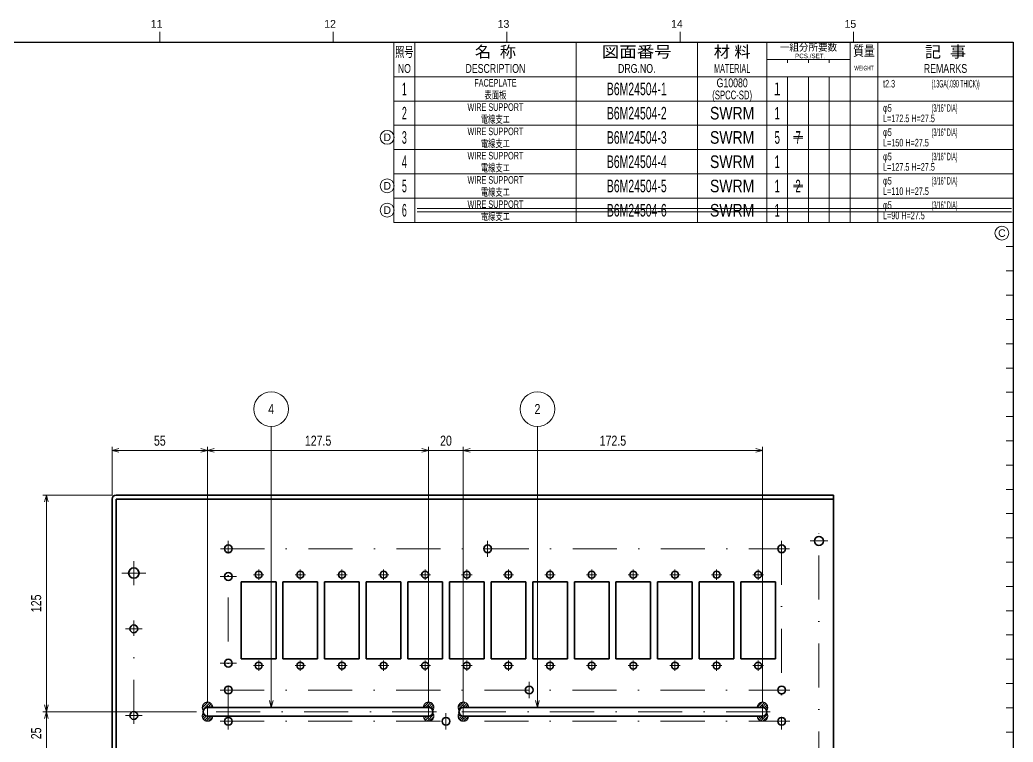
# Model space of a CAD drawing. Header units: millimetres. Extents: x 10 to 832, y 7 to 590.
# Drawn here: x 545.2 to 831.5, y 382.1 to 590.4 of the extents above; entities that cross this region are included whole.
import ezdxf
from ezdxf.enums import TextEntityAlignment as Align

# ---------------------------------------------------------------- set-up
doc = ezdxf.new("R2010")
doc.units = ezdxf.units.MM
doc.linetypes.add('DASHDOT', pattern=[25.3, 12.7, -6.3, 0, -6.3])
doc.linetypes.add('DIVIDE', pattern=[31.6, 12.7, -6.3, 0, -6.3, 0, -6.3])
for name, color, linetype in [('GR1_01', 7, 'Continuous'), ('GR1_15', 7, 'Continuous'), ('GR1_16', 7, 'Continuous'), ('GR2_02', 7, 'Continuous'), ('図面枠B6M', 7, 'Continuous'), ('表題、部品表_01', 7, 'Continuous'), ('表題、部品表_02', 7, 'Continuous'), ('表題、部品表_03', 7, 'Continuous'), ('表題、部品表_Layer1', 7, 'Continuous')]:
    doc.layers.add(name, color=color, linetype=linetype)
doc.styles.add('HG丸ｺﾞｼｯｸM-PRO', font='')
doc.styles.get('HG丸ｺﾞｼｯｸM-PRO').set_extended_font_data('HG丸ｺﾞｼｯｸM-PRO')
pattern_1 = [(45, (0, 0), (-0.3535534, 0.3535534), [])]

# ---------------------------------------------------------------- blocks, each defined once
blk = doc.blocks.new('BLKF023')
at = {"layer": '図面枠B6M', "color": 4, "linetype": 'Continuous', "lineweight": 13}
for p, q in [((585.5, 587), (585.5, 584)), ((635.5, 587), (635.5, 584)), ((685.5, 587), (685.5, 584)), ((735.5, 587), (735.5, 584)), ((785.5, 587), (785.5, 584)), ((829.5, 567), (831.5, 567)), ((829.5, 560), (831.5, 560)), ((829.5, 553), (831.5, 553)), ((829.5, 546), (831.5, 546)), ((829.5, 539), (831.5, 539)), ((829.5, 532), (831.5, 532)), ((829.5, 525), (831.5, 525)), ((829.5, 518), (831.5, 518)), ((829.5, 511), (831.5, 511)), ((829.5, 504), (831.5, 504)), ((829.5, 497), (831.5, 497)), ((829.5, 490), (831.5, 490)), ((829.5, 483), (831.5, 483)), ((829.5, 476), (831.5, 476)), ((829.5, 469), (831.5, 469)), ((829.5, 462), (831.5, 462)), ((829.5, 455), (831.5, 455)), ((829.5, 448), (831.5, 448)), ((829.5, 441), (831.5, 441)), ((829.5, 434), (831.5, 434)), ((829.5, 427), (831.5, 427)), ((829.5, 420), (831.5, 420)), ((829.5, 413), (831.5, 413)), ((829.5, 406), (831.5, 406)), ((829.5, 399), (831.5, 399)), ((829.5, 392), (831.5, 392)), ((829.5, 385), (831.5, 385))]:
    blk.add_line(p, q, dxfattribs=at)
at = {"layer": '図面枠B6M', "color": 2, "linetype": 'Continuous', "lineweight": 25}
for p, q in [((35.5, 584), (831.5, 584)), ((831.5, 584), (831.5, 15))]:
    blk.add_line(p, q, dxfattribs=at)
at = {"layer": '図面枠B6M', "color": 4, "linetype": 'Continuous', "lineweight": 13, "style": 'HG丸ｺﾞｼｯｸM-PRO', "width": 1.003994}
for s, p in [('11', (582.9, 587.45)), ('12', (632.9, 587.45)), ('13', (682.9, 587.45)), ('14', (732.9, 587.45)), ('15', (782.9, 587.45))]:
    blk.add_text(s, height=2.255, dxfattribs=at).set_placement(p, align=Align.BOTTOM_LEFT)
blk = doc.blocks.new('BLKF025')
at = {"layer": '表題、部品表_02', "color": 4, "linetype": 'Continuous', "lineweight": 13}
for p, q in [((653, 574), (653, 567)), ((653, 574), (831.5, 574)), ((659, 574), (659, 567)), ((705.5, 574), (705.5, 567)), ((740.5, 574), (740.5, 567)), ((760.5, 574), (760.5, 567)), ((766.5, 574), (766.5, 567)), ((772.5, 574), (772.5, 567)), ((778.5, 567), (778.5, 574)), ((784.5, 574), (784.5, 567)), ((792.5, 574), (792.5, 567)), ((831.5, 574), (831.5, 567)), ((653, 567), (831.5, 567))]:
    blk.add_line(p, q, dxfattribs=at)
blk = doc.blocks.new('BLKF027')
at = {"layer": '表題、部品表_02', "color": 4, "linetype": 'Continuous', "lineweight": 13}
for p, q in [((653, 567), (653, 560)), ((653, 567), (831.5, 567)), ((659, 567), (659, 560)), ((705.5, 567), (705.5, 560)), ((740.5, 567), (740.5, 560)), ((760.5, 567), (760.5, 560)), ((766.5, 567), (766.5, 560)), ((772.5, 567), (772.5, 560)), ((778.5, 560), (778.5, 567)), ((784.5, 567), (784.5, 560)), ((792.5, 567), (792.5, 560)), ((831.5, 567), (831.5, 560)), ((653, 560), (831.5, 560))]:
    blk.add_line(p, q, dxfattribs=at)
blk = doc.blocks.new('BLKF029')
at = {"layer": '表題、部品表_02', "color": 4, "linetype": 'Continuous', "lineweight": 13}
for p, q in [((653, 560), (653, 553)), ((653, 560), (831.5, 560)), ((659, 560), (659, 553)), ((705.5, 560), (705.5, 553)), ((740.5, 560), (740.5, 553)), ((760.5, 560), (760.5, 553)), ((766.5, 560), (766.5, 553)), ((772.5, 560), (772.5, 553)), ((778.5, 553), (778.5, 560)), ((784.5, 560), (784.5, 553)), ((792.5, 560), (792.5, 553)), ((831.5, 560), (831.5, 553)), ((653, 553), (831.5, 553))]:
    blk.add_line(p, q, dxfattribs=at)
blk = doc.blocks.new('BLKF031')
at = {"layer": 'GR1_16', "linetype": 'DIVIDE', "lineweight": 13}
h = blk.add_hatch(dxfattribs=at)
h.set_pattern_fill('_USER', color=4, scale=0.5, angle=45, style=0, pattern_type=0)
h.set_pattern_definition(pattern_1)
edge = h.paths.add_edge_path(flags=0)
edge.add_arc((663, 392.12), 1.5, 323.1301, 540)
edge.add_line((661.5, 392.12), (663, 392.12))
edge.add_arc((663, 390.87), 1.25, 16.2602, 90, ccw=False)
edge = h.paths.add_edge_path(flags=0)
edge.add_arc((663, 389.62), 1.5, -180, 36.8699, ccw=False)
edge.add_line((661.5, 389.62), (663, 389.62))
edge.add_arc((663, 390.87), 1.25, 270, 343.7398)
at = {"layer": 'GR1_16', "color": 4, "linetype": 'DIVIDE', "lineweight": 13}
for centre, start, end in [((663, 392.12), 323.1301, 180), ((663, 389.62), 180, 36.8699)]:
    blk.add_arc(centre, 1.5, start, end, dxfattribs=at)
blk = doc.blocks.new('BLKF032')
at = {"layer": 'GR1_16', "linetype": 'DIVIDE', "lineweight": 13}
h = blk.add_hatch(dxfattribs=at)
h.set_pattern_fill('_USER', color=4, scale=0.5, angle=45, style=0, pattern_type=0)
h.set_pattern_definition(pattern_1)
edge = h.paths.add_edge_path(flags=0)
edge.add_arc((599.25, 392.12), 1.5, 0, 216.8699, ccw=False)
edge.add_line((600.75, 392.12), (599.25, 392.12))
edge.add_arc((599.25, 390.87), 1.25, 90, 163.7398)
edge = h.paths.add_edge_path(flags=0)
edge.add_arc((599.25, 389.62), 1.5, 143.1301, 360)
edge.add_line((600.75, 389.62), (599.25, 389.62))
edge.add_arc((599.25, 390.87), 1.25, 196.2602, 270, ccw=False)
at = {"layer": 'GR1_16', "color": 4, "linetype": 'DIVIDE', "lineweight": 13}
for centre, start, end in [((599.25, 392.12), 0, 216.8699), ((599.25, 389.62), 143.1301, 0)]:
    blk.add_arc(centre, 1.5, start, end, dxfattribs=at)
blk = doc.blocks.new('BLKF033')
at = {"layer": '表題、部品表_02', "color": 4, "linetype": 'Continuous', "lineweight": 13}
for p, q in [((653, 553), (653, 546)), ((653, 553), (831.5, 553)), ((659, 553), (659, 546)), ((705.5, 553), (705.5, 546)), ((740.5, 553), (740.5, 546)), ((760.5, 553), (760.5, 546)), ((766.5, 553), (766.5, 546)), ((772.5, 553), (772.5, 546)), ((778.5, 546), (778.5, 553)), ((784.5, 553), (784.5, 546)), ((792.5, 553), (792.5, 546)), ((831.5, 553), (831.5, 546)), ((653, 546), (831.5, 546))]:
    blk.add_line(p, q, dxfattribs=at)
blk = doc.blocks.new('FXTIP_ARROW_S')
at = {"color": 0, "linetype": 'Continuous', "lineweight": -2}
for q in [(-1, 0), (-0.97, 0.26), (-0.97, -0.26)]:
    blk.add_line((0, 0), q, dxfattribs=at)
blk = doc.blocks.new('FXTIP_ARROW_E')
at = {"color": 0, "linetype": 'Continuous', "lineweight": -2}
for q in [(-1, 0), (-0.97, 0.26), (-0.97, -0.26)]:
    blk.add_line((0, 0), q, dxfattribs=at)
blk = doc.blocks.new('BLKF039')
at = {"layer": '表題、部品表_01', "color": 4, "linetype": 'Continuous', "lineweight": 13}
for p, q in [((653, 584), (653, 574)), ((653, 584), (831.5, 584)), ((659, 584), (659, 574)), ((705.5, 584), (705.5, 574)), ((740.5, 584), (740.5, 574)), ((760.5, 584), (760.5, 574)), ((784.5, 584), (784.5, 574)), ((792.5, 584), (792.5, 574)), ((831.5, 584), (831.5, 574)), ((760.5, 579), (784.5, 579)), ((766.5, 578), (766.5, 579)), ((772.5, 579), (772.5, 578)), ((778.5, 579), (778.5, 578)), ((653, 574), (831.5, 574))]:
    blk.add_line(p, q, dxfattribs=at)
at = {"layer": '表題、部品表_01', "color": 3, "linetype": 'Continuous', "lineweight": 35, "style": 'HG丸ｺﾞｼｯｸM-PRO'}
for s, height, width, p in [('照号', 2.909, 0.651535, (656, 581.2)), ('名  称', 3.273, 1.042426, (682.25, 581.2)), ('図面番号', 3.273, 1.127518, (723, 581.2)), ('材 料', 3.273, 1.042439, (750.5, 581.2)), ('一組分所要数', 2.036, 0.966638, (772.5, 582.5)), ('質量', 2.909, 0.781842, (788.5, 581.5)), ('記  事', 3.273, 1.042426, (812, 581.2)), ('PCS./SET.', 1.309, 0.862935, (773, 580)), ('NO', 2.545, 0.740841, (656, 576.4)), ('DESCRIPTION', 2.5455, 0.741365, (682.25, 576.4)), ('DRG.NO.', 2.545, 0.741189, (723, 576.4)), ('MATERIAL', 2.545, 0.594756, (750.5, 576.4)), ('WEIGHT', 1.309, 0.635507, (788.5, 576.5)), ('REMARKS', 2.545, 0.742803, (812, 576.4))]:
    blk.add_text(s, height=height, dxfattribs=dict(at, width=width)).set_placement(p, align=Align.MIDDLE_CENTER)
blk = doc.blocks.new('BLKF038')
at = {"layer": '表題、部品表_01', "color": 3, "linetype": 'Continuous', "lineweight": 13}
blk.add_blockref('BLKF039', (0, 0), dxfattribs=at)
blk = doc.blocks.new('BLKF046')
at = {"layer": 'GR1_16', "linetype": 'DIVIDE', "lineweight": 13}
h = blk.add_hatch(dxfattribs=at)
h.set_pattern_fill('_USER', color=4, scale=0.5, angle=45, style=0, pattern_type=0)
h.set_pattern_definition(pattern_1)
edge = h.paths.add_edge_path(flags=0)
edge.add_arc((673, 392.12), 1.5, 0, 216.8699, ccw=False)
edge.add_line((674.5, 392.12), (673, 392.12))
edge.add_arc((673, 390.87), 1.25, 90, 163.7398)
edge = h.paths.add_edge_path(flags=0)
edge.add_arc((673, 389.62), 1.5, 143.1301, 360)
edge.add_line((674.5, 389.62), (673, 389.62))
edge.add_arc((673, 390.87), 1.25, 196.2602, 270, ccw=False)
at = {"layer": 'GR1_16', "color": 4, "linetype": 'DIVIDE', "lineweight": 13}
for centre, start, end in [((673, 392.12), 0, 216.8699), ((673, 389.62), 143.1301, 0)]:
    blk.add_arc(centre, 1.5, start, end, dxfattribs=at)
blk = doc.blocks.new('BLKF048')
at = {"layer": 'GR1_16', "linetype": 'DIVIDE', "lineweight": 13}
h = blk.add_hatch(dxfattribs=at)
h.set_pattern_fill('_USER', color=4, scale=0.5, angle=45, style=0, pattern_type=0)
h.set_pattern_definition(pattern_1)
edge = h.paths.add_edge_path(flags=0)
edge.add_arc((759.25, 392.12), 1.5, 323.1301, 540)
edge.add_line((757.75, 392.12), (759.25, 392.12))
edge.add_arc((759.25, 390.87), 1.25, 16.2602, 90, ccw=False)
edge = h.paths.add_edge_path(flags=0)
edge.add_arc((759.25, 389.62), 1.5, -180, 36.8699, ccw=False)
edge.add_line((757.75, 389.62), (759.25, 389.62))
edge.add_arc((759.25, 390.87), 1.25, 270, 343.7398)
at = {"layer": 'GR1_16', "color": 4, "linetype": 'DIVIDE', "lineweight": 13}
for centre, start, end in [((759.25, 392.12), 323.1301, 180), ((759.25, 389.62), 180, 36.8699)]:
    blk.add_arc(centre, 1.5, start, end, dxfattribs=at)
blk = doc.blocks.new('BLKF055')
at = {"layer": '表題、部品表_02', "color": 4, "linetype": 'Continuous', "lineweight": 13}
for p, q in [((653, 546), (653, 539)), ((653, 546), (831.5, 546)), ((659, 546), (659, 539)), ((705.5, 546), (705.5, 539)), ((740.5, 546), (740.5, 539)), ((760.5, 546), (760.5, 539)), ((766.5, 546), (766.5, 539)), ((772.5, 546), (772.5, 539)), ((778.5, 539), (778.5, 546)), ((784.5, 546), (784.5, 539)), ((792.5, 546), (792.5, 539)), ((831.5, 546), (831.5, 539)), ((653, 539), (831.5, 539))]:
    blk.add_line(p, q, dxfattribs=at)
blk = doc.blocks.new('BLKF059')
at = {"layer": '表題、部品表_02', "color": 4, "linetype": 'Continuous', "lineweight": 13}
for p, q in [((653, 539), (653, 532)), ((653, 539), (831.5, 539)), ((659, 539), (659, 532)), ((705.5, 539), (705.5, 532)), ((740.5, 539), (740.5, 532)), ((760.5, 539), (760.5, 532)), ((766.5, 539), (766.5, 532)), ((772.5, 539), (772.5, 532)), ((778.5, 532), (778.5, 539)), ((784.5, 539), (784.5, 532)), ((792.5, 539), (792.5, 532)), ((831.5, 539), (831.5, 532)), ((653, 532), (831.5, 532))]:
    blk.add_line(p, q, dxfattribs=at)
blk = doc.blocks.new('BLKF087')
at = {"layer": 'GR2_02', "color": 3, "linetype": 'Continuous', "lineweight": 35}
for p, q in [((599.25, 392.12), (663, 392.12)), ((663, 389.62), (599.25, 389.62))]:
    blk.add_line(p, q, dxfattribs=at)
for centre, start, end in [((599.25, 390.87), 90, 270), ((663, 390.87), 270, 90)]:
    blk.add_arc(centre, 1.25, start, end, dxfattribs=at)
blk = doc.blocks.new('BLKF086')
at = {"layer": 'GR2_02', "color": 4, "linetype": 'DASHDOT', "lineweight": 13}
for p, q in [((599.25, 392.73), (599.25, 388.96)), ((663, 392.73), (663, 388.96)), ((665.22, 390.87), (597.05, 390.87))]:
    blk.add_line(p, q, dxfattribs=at)
at = {"layer": 'GR2_02', "color": 3, "linetype": 'Continuous', "lineweight": 35}
blk.add_blockref('BLKF087', (0, 0), dxfattribs=at)
blk = doc.blocks.new('BLKF091')
at = {"layer": 'GR2_02', "color": 3, "linetype": 'Continuous', "lineweight": 35}
for p, q in [((673, 392.12), (759.25, 392.12)), ((759.25, 389.62), (673, 389.62))]:
    blk.add_line(p, q, dxfattribs=at)
for centre, start, end in [((673, 390.87), 90, 270), ((759.25, 390.87), 270, 90)]:
    blk.add_arc(centre, 1.25, start, end, dxfattribs=at)
blk = doc.blocks.new('BLKF090')
at = {"layer": 'GR2_02', "color": 4, "linetype": 'DASHDOT', "lineweight": 13}
for p, q in [((673, 392.73), (673, 388.96)), ((759.25, 392.73), (759.25, 388.96)), ((761.47, 390.87), (670.82, 390.87))]:
    blk.add_line(p, q, dxfattribs=at)
at = {"layer": 'GR2_02', "color": 3, "linetype": 'Continuous', "lineweight": 35}
blk.add_blockref('BLKF091', (0, 0), dxfattribs=at)
blk = doc.blocks.new('BLKF094')
at = {"layer": 'GR1_01', "color": 3, "linetype": 'Continuous', "lineweight": 35}
for p, q in [((572.9, 453.37), (779.75, 453.37)), ((779.75, 208.37), (779.75, 453.37)), ((571.75, 209.52), (571.75, 452.22)), ((779.75, 452.22), (572.9, 452.22)), ((572.9, 452.22), (572.9, 209.52)), ((572.9, 209.52), (779.75, 209.52)), ((572.9, 208.37), (779.75, 208.37))]:
    blk.add_line(p, q, dxfattribs=at)
for centre, start, end in [((572.9, 452.22), 90, 180), ((572.9, 209.52), 180, 270)]:
    blk.add_arc(centre, 1.15, start, end, dxfattribs=at)
blk = doc.blocks.new('BLKF095')
at = {"layer": 'GR1_01', "color": 3, "linetype": 'Continuous', "lineweight": 35}
for p, q in [((609, 428.37), (619, 428.37)), ((609, 406.17), (609, 428.37)), ((619, 428.37), (619, 406.17)), ((621, 428.37), (631, 428.37)), ((621, 406.17), (621, 428.37)), ((631, 428.37), (631, 406.17)), ((633, 428.37), (643, 428.37)), ((633, 406.17), (633, 428.37)), ((643, 428.37), (643, 406.17)), ((645, 428.37), (655, 428.37)), ((645, 406.17), (645, 428.37)), ((655, 428.37), (655, 406.17)), ((657, 428.37), (667, 428.37)), ((657, 406.17), (657, 428.37)), ((667, 428.37), (667, 406.17)), ((669, 428.37), (679, 428.37)), ((669, 406.17), (669, 428.37)), ((679, 428.37), (679, 406.17)), ((681, 428.37), (691, 428.37)), ((681, 406.17), (681, 428.37)), ((691, 428.37), (691, 406.17)), ((693, 428.37), (703, 428.37)), ((693, 406.17), (693, 428.37)), ((703, 428.37), (703, 406.17)), ((705, 428.37), (715, 428.37)), ((705, 406.17), (705, 428.37)), ((715, 428.37), (715, 406.17)), ((717, 428.37), (727, 428.37)), ((717, 406.17), (717, 428.37)), ((727, 428.37), (727, 406.17)), ((729, 428.37), (739, 428.37)), ((729, 406.17), (729, 428.37)), ((739, 428.37), (739, 406.17)), ((741, 428.37), (751, 428.37)), ((741, 406.17), (741, 428.37)), ((751, 428.37), (751, 406.17)), ((753, 428.37), (763, 428.37)), ((753, 406.17), (753, 428.37)), ((763, 428.37), (763, 406.17)), ((619, 406.17), (609, 406.17)), ((631, 406.17), (621, 406.17)), ((643, 406.17), (633, 406.17)), ((655, 406.17), (645, 406.17)), ((667, 406.17), (657, 406.17)), ((679, 406.17), (669, 406.17)), ((691, 406.17), (681, 406.17)), ((703, 406.17), (693, 406.17)), ((715, 406.17), (705, 406.17)), ((727, 406.17), (717, 406.17)), ((739, 406.17), (729, 406.17)), ((751, 406.17), (741, 406.17)), ((763, 406.17), (753, 406.17))]:
    blk.add_line(p, q, dxfattribs=at)
for centre in [(614, 430.37), (626, 430.37), (638, 430.37), (650, 430.37), (662, 430.37), (674, 430.37), (686, 430.37), (698, 430.37), (710, 430.37), (722, 430.37), (734, 430.37), (746, 430.37), (758, 430.37), (614, 404.17), (626, 404.17), (638, 404.17), (650, 404.17), (662, 404.17), (674, 404.17), (686, 404.17), (698, 404.17), (710, 404.17), (722, 404.17), (734, 404.17), (746, 404.17), (758, 404.17)]:
    blk.add_circle(centre, 1, dxfattribs=at)
blk = doc.blocks.new('BLKF111')
at = {"layer": '表題、部品表_Layer1', "color": 4, "linetype": 'Continuous', "lineweight": 13}
blk.add_circle((828.27, 528.91), 2, dxfattribs=at)
at = {"layer": '表題、部品表_Layer1', "color": 4, "linetype": 'Continuous', "lineweight": 13, "style": 'HG丸ｺﾞｼｯｸM-PRO', "width": 1.042931}
blk.add_text('C', height=2.18, dxfattribs=at).set_placement((828.27, 528.91), align=Align.MIDDLE_CENTER)
blk = doc.blocks.new('BLKF117')
at = {"layer": '表題、部品表_Layer1', "color": 4, "linetype": 'Continuous', "lineweight": 13}
blk.add_circle((651.06, 535.54), 2, dxfattribs=at)
at = {"layer": '表題、部品表_Layer1', "color": 4, "linetype": 'Continuous', "lineweight": 13, "style": 'HG丸ｺﾞｼｯｸM-PRO', "width": 1.042833}
blk.add_text('D', height=2.18, dxfattribs=at).set_placement((651.06, 535.54), align=Align.MIDDLE_CENTER)
blk = doc.blocks.new('BLKF118')
at = {"layer": '表題、部品表_Layer1', "color": 4, "linetype": 'Continuous', "lineweight": 13}
blk.add_circle((651.06, 556.54), 2, dxfattribs=at)
at = {"layer": '表題、部品表_Layer1', "color": 4, "linetype": 'Continuous', "lineweight": 13, "style": 'HG丸ｺﾞｼｯｸM-PRO', "width": 1.042833}
blk.add_text('D', height=2.18, dxfattribs=at).set_placement((651.06, 556.54), align=Align.MIDDLE_CENTER)
blk = doc.blocks.new('BLKF119')
at = {"layer": '表題、部品表_Layer1', "color": 4, "linetype": 'Continuous', "lineweight": 13}
blk.add_circle((651.06, 542.54), 2, dxfattribs=at)
at = {"layer": '表題、部品表_Layer1', "color": 4, "linetype": 'Continuous', "lineweight": 13, "style": 'HG丸ｺﾞｼｯｸM-PRO', "width": 1.042833}
blk.add_text('D', height=2.18, dxfattribs=at).set_placement((651.06, 542.54), align=Align.MIDDLE_CENTER)

msp = doc.modelspace()

# ---------------------------------------------------------------- linework, layer by layer
at = {"layer": 'GR1_01', "color": 4, "linetype": 'DASHDOT', "lineweight": 13}
for p, q in [((775.5, 220.07), (775.5, 442.67)), ((605.25, 385.74), (605.25, 440.17)), ((680, 435.57), (680, 440.17)), ((764.75, 440.17), (764.75, 385.74)), ((772.95, 440.12), (778.05, 440.12)), ((602.95, 437.87), (767.05, 437.87)), ((578, 427.39), (578, 434.34)), ((574.53, 430.87), (581.48, 430.87)), ((602.88, 429.87), (607.63, 429.87)), ((612.5, 430.37), (615.5, 430.37)), ((614, 428.87), (614, 431.87)), ((624.5, 430.37), (627.5, 430.37)), ((626, 428.87), (626, 431.87)), ((636.5, 430.37), (639.5, 430.37)), ((638, 428.87), (638, 431.87)), ((648.5, 430.37), (651.5, 430.37)), ((650, 428.87), (650, 431.87)), ((660.5, 430.37), (663.5, 430.37)), ((662, 428.87), (662, 431.87)), ((672.5, 430.37), (675.5, 430.37)), ((674, 428.87), (674, 431.87)), ((684.5, 430.37), (687.5, 430.37)), ((686, 428.87), (686, 431.87)), ((696.5, 430.37), (699.5, 430.37)), ((698, 428.87), (698, 431.87)), ((708.5, 430.37), (711.5, 430.37)), ((710, 428.87), (710, 431.87)), ((720.5, 430.37), (723.5, 430.37)), ((722, 428.87), (722, 431.87)), ((732.5, 430.37), (735.5, 430.37)), ((734, 428.87), (734, 431.87)), ((744.5, 430.37), (747.5, 430.37)), ((746, 428.87), (746, 431.87)), ((756.5, 430.37), (759.5, 430.37)), ((758, 428.87), (758, 431.87)), ((578, 387.39), (578, 417.14)), ((575.63, 414.77), (580.38, 414.77)), ((602.88, 404.87), (607.63, 404.87)), ((612.5, 404.17), (615.5, 404.17)), ((614, 402.67), (614, 405.67)), ((624.5, 404.17), (627.5, 404.17)), ((626, 402.67), (626, 405.67)), ((636.5, 404.17), (639.5, 404.17)), ((638, 402.67), (638, 405.67)), ((648.5, 404.17), (651.5, 404.17)), ((650, 402.67), (650, 405.67)), ((660.5, 404.17), (663.5, 404.17)), ((662, 402.67), (662, 405.67)), ((672.5, 404.17), (675.5, 404.17)), ((674, 402.67), (674, 405.67)), ((684.5, 404.17), (687.5, 404.17)), ((686, 402.67), (686, 405.67)), ((696.5, 404.17), (699.5, 404.17)), ((698, 402.67), (698, 405.67)), ((708.5, 404.17), (711.5, 404.17)), ((710, 402.67), (710, 405.67)), ((720.5, 404.17), (723.5, 404.17)), ((722, 402.67), (722, 405.67)), ((732.5, 404.17), (735.5, 404.17)), ((734, 402.67), (734, 405.67)), ((744.5, 404.17), (747.5, 404.17)), ((746, 402.67), (746, 405.67)), ((756.5, 404.17), (759.5, 404.17)), ((758, 402.67), (758, 405.67)), ((692, 394.74), (692, 399.49)), ((602.88, 397.12), (767.13, 397.12)), ((575.63, 389.77), (580.38, 389.77)), ((668, 385.74), (668, 390.49)), ((602.88, 388.12), (767.13, 388.12))]:
    msp.add_line(p, q, dxfattribs=at)
at = {"layer": 'GR1_01', "color": 3, "linetype": 'Continuous', "lineweight": 35}
for centre, radius in [((775.5, 440.12), 1.3), ((605.25, 437.87), 1.12), ((680, 437.87), 1.12), ((764.75, 437.87), 1.12), ((578, 430.87), 1.5), ((605.25, 429.87), 1.12), ((578, 414.77), 1.12), ((605.25, 404.87), 1.12), ((605.25, 397.12), 1.12), ((692, 397.12), 1.12), ((764.75, 397.12), 1.12), ((578, 389.77), 1.12), ((605.25, 388.12), 1.12), ((668, 388.12), 1.12), ((764.75, 388.12), 1.12)]:
    msp.add_circle(centre, radius, dxfattribs=at)
at = {"layer": 'GR1_15', "color": 254, "linetype": 'Continuous', "lineweight": 13}
for p, q in [((617.61, 392.12), (617.61, 473.16)), ((694.37, 392.12), (694.37, 473.16))]:
    msp.add_line(p, q, dxfattribs=at)
for centre in [(617.61, 478.16), (694.37, 478.16)]:
    msp.add_circle(centre, 5, dxfattribs=at)
at = {"layer": 'GR1_16', "color": 4, "linetype": 'Continuous', "lineweight": 13}
for p, q in [((571.75, 453.22), (571.75, 467.22)), ((599.25, 393.73), (599.25, 467.22)), ((663, 393.73), (663, 467.22)), ((673, 393.73), (673, 467.22)), ((759.25, 393.73), (759.25, 467.22)), ((571.75, 466.22), (599.25, 466.22)), ((599.25, 466.22), (663, 466.22)), ((663, 466.22), (673, 466.22)), ((673, 466.22), (759.25, 466.22)), ((571.9, 453.37), (551.79, 453.37)), ((552.79, 390.87), (552.79, 453.37)), ((596.05, 390.87), (551.79, 390.87)), ((552.79, 378.37), (552.79, 390.87))]:
    msp.add_line(p, q, dxfattribs=at)
at = {"layer": '表題、部品表_Layer1', "color": 7, "linetype": 'Continuous', "lineweight": 13}
for p, q in [((768.15, 556.75), (770.85, 556.75)), ((768.15, 556.25), (770.85, 556.25)), ((768.15, 542.75), (770.85, 542.75)), ((768.15, 542.25), (770.85, 542.25))]:
    msp.add_line(p, q, dxfattribs=at)
at = {"layer": '表題、部品表_Layer1', "color": 4, "linetype": 'Continuous', "lineweight": 13}
for p, q in [((659.68, 536.04), (831.05, 536.04)), ((659.68, 535.04), (831.05, 535.04))]:
    msp.add_line(p, q, dxfattribs=at)

# ---------------------------------------------------------------- block references
at = {"layer": 'GR1_01', "color": 3, "linetype": 'Continuous', "lineweight": 35}
for name in ['BLKF094', 'BLKF095']:
    msp.add_blockref(name, (0, 0), dxfattribs=at)
at = {"layer": 'GR1_15', "color": 254, "linetype": 'Continuous', "lineweight": 13, "xscale": 2, "yscale": 2, "rotation": 270}
for p in [(617.61, 392.12), (694.37, 392.12)]:
    msp.add_blockref('FXTIP_ARROW_S', p, dxfattribs=at)
at = {"layer": 'GR1_16', "color": 4, "linetype": 'Continuous', "lineweight": 13, "xscale": 2, "yscale": 2}
for name, p, rotation in [('FXTIP_ARROW_S', (571.75, 466.22), 180), ('FXTIP_ARROW_E', (599.25, 466.22), 360), ('FXTIP_ARROW_S', (599.25, 466.22), 180), ('FXTIP_ARROW_E', (663, 466.22), 360), ('FXTIP_ARROW_S', (673, 466.22), 180), ('FXTIP_ARROW_E', (759.25, 466.22), 360), ('FXTIP_ARROW_E', (552.79, 453.37), 90), ('FXTIP_ARROW_S', (552.79, 390.87), 270), ('FXTIP_ARROW_E', (552.79, 390.87), 90)]:
    msp.add_blockref(name, p, dxfattribs=dict(at, rotation=rotation))
at = {"layer": 'GR1_16', "color": 4, "linetype": 'DIVIDE', "lineweight": 13}
for name in ['BLKF032', 'BLKF031', 'BLKF046', 'BLKF048']:
    msp.add_blockref(name, (0, 0), dxfattribs=at)
at = {"layer": 'GR2_02', "color": 4, "linetype": 'DASHDOT', "lineweight": 13}
for name in ['BLKF086', 'BLKF090']:
    msp.add_blockref(name, (0, 0), dxfattribs=at)
at = {"layer": '図面枠B6M', "color": 4, "linetype": 'Continuous', "lineweight": 13}
msp.add_blockref('BLKF023', (0, 0), dxfattribs=at)
at = {"layer": '表題、部品表_01', "color": 3, "linetype": 'Continuous', "lineweight": 13}
msp.add_blockref('BLKF038', (0, 0), dxfattribs=at)
at = {"layer": '表題、部品表_02', "color": 4, "linetype": 'Continuous', "lineweight": 13}
for name in ['BLKF025', 'BLKF027', 'BLKF029', 'BLKF033', 'BLKF055', 'BLKF059']:
    msp.add_blockref(name, (0, 0), dxfattribs=at)
at = {"layer": '表題、部品表_Layer1', "color": 4, "linetype": 'Continuous', "lineweight": 13}
for name in ['BLKF118', 'BLKF119', 'BLKF117', 'BLKF111']:
    msp.add_blockref(name, (0, 0), dxfattribs=at)

# ---------------------------------------------------------------- texts
at = {"layer": 'GR1_15', "color": 254, "linetype": 'Continuous', "lineweight": 35, "style": 'HG丸ｺﾞｼｯｸM-PRO', "width": 0.784542}
for s, p in [('4', (617.61, 478.16)), ('2', (694.37, 478.16))]:
    msp.add_text(s, height=2.91, rotation=0, dxfattribs=at).set_placement(p, align=Align.MIDDLE_CENTER)
at = {"layer": 'GR1_16', "color": 4, "linetype": 'Continuous', "lineweight": 35, "style": 'HG丸ｺﾞｼｯｸM-PRO'}
for s, rotation, width, p in [('55', 0, 0.784542, (585.5, 466.72)), ('127.5', 0, 0.7847, (631.13, 466.72)), ('20', 0, 0.784542, (668, 466.72)), ('172.5', 0, 0.7847, (716.13, 466.72)), ('125', 90, 0.784542, (552.17, 422.12)), ('25', 90, 0.784542, (552.17, 384.62))]:
    msp.add_text(s, height=2.909, rotation=rotation, dxfattribs=dict(at, width=width)).set_placement(p, align=Align.BOTTOM_CENTER)
at = {"layer": '表題、部品表_03', "color": 3, "linetype": 'Continuous', "lineweight": 35, "style": 'HG丸ｺﾞｼｯｸM-PRO'}
for s, height, width, p in [('FACEPLATE', 2.182, 0.692523, (682.25, 572.25)), ('G10080', 2.545, 0.740408, (750.5, 572.25)), ('1', 3.64, 0.521199, (656, 570.5)), ('表面板', 2.182, 0.692256, (682.25, 568.75)), ('B6M24504-1', 3.636, 0.619572, (723, 570.5)), ('(SPCC-SD)', 2.545, 0.652377, (750.5, 568.75)), ('１', 3.64, 0.578238, (763.5, 570.5)), ('2', 3.64, 0.521199, (656, 563.5)), ('WIRE SUPPORT', 2.1818, 0.691856, (682.25, 565.25)), ('B6M24504-2', 3.636, 0.619572, (723, 563.5)), ('SWRM', 3.636, 0.830719, (750.5, 563.5)), ('1', 3.64, 0.576062, (763.5, 563.5)), ('電線支エ', 2.182, 0.692256, (682.25, 561.75)), ('WIRE SUPPORT', 2.1818, 0.691856, (682.25, 558.25)), ('3', 3.64, 0.521199, (656, 556.5)), ('電線支エ', 2.182, 0.692256, (682.25, 554.75)), ('B6M24504-3', 3.636, 0.619572, (723, 556.5)), ('SWRM', 3.636, 0.830719, (750.5, 556.5)), ('5', 3.64, 0.576062, (763.5, 556.5)), ('4', 3.64, 0.521199, (656, 549.5)), ('WIRE SUPPORT', 2.1818, 0.691856, (682.25, 551.25)), ('B6M24504-4', 3.636, 0.619572, (723, 549.5)), ('SWRM', 3.636, 0.830719, (750.5, 549.5)), ('1', 3.64, 0.576062, (763.5, 549.5)), ('電線支エ', 2.182, 0.692256, (682.25, 547.75)), ('5', 3.64, 0.521199, (656, 542.5)), ('WIRE SUPPORT', 2.1818, 0.691856, (682.25, 544.25)), ('B6M24504-5', 3.636, 0.619572, (723, 542.5)), ('SWRM', 3.636, 0.830719, (750.5, 542.5)), ('1', 3.64, 0.576062, (763.5, 542.5)), ('電線支エ', 2.182, 0.692256, (682.25, 540.75)), ('6', 3.64, 0.521199, (656, 535.5))]:
    msp.add_text(s, height=height, dxfattribs=dict(at, width=width)).set_placement(p, align=Align.MIDDLE_CENTER)
for s, height, width, p in [('t2.3', 2.182, 0.690457, (794, 572)), ('(13GA(.090 THICK))', 2.1818, 0.416535, (808, 572)), ('φ5', 2.182, 0.691838, (794, 565)), ('(3/16" DIA)', 2.1818, 0.416548, (808, 565)), ('L=172.5 H=27.5', 2.1818, 0.691185, (794, 562)), ('φ5', 2.182, 0.691838, (794, 558)), ('(3/16" DIA)', 2.1818, 0.416548, (808, 558)), ('L=150 H=27.5', 2.1818, 0.691248, (794, 555)), ('φ5', 2.182, 0.691838, (794, 551)), ('(3/16" DIA)', 2.1818, 0.416548, (808, 551)), ('L=127.5 H=27.5', 2.1818, 0.691185, (794, 548)), ('φ5', 2.182, 0.691838, (794, 544)), ('(3/16" DIA)', 2.1818, 0.416548, (808, 544)), ('L=110 H=27.5', 2.1818, 0.691248, (794, 541))]:
    msp.add_text(s, height=height, dxfattribs=dict(at, width=width)).set_placement(p, align=Align.MIDDLE_LEFT)
at = {"layer": '表題、部品表_Layer1', "color": 3, "linetype": 'Continuous', "lineweight": 35, "style": 'HG丸ｺﾞｼｯｸM-PRO'}
for s, height, width, p in [('7', 3.64, 0.576062, (769.5, 556.5)), ('2', 3.64, 0.576062, (769.5, 542.5)), ('WIRE SUPPORT', 2.1818, 0.691856, (682.25, 537.25)), ('B6M24504-6', 3.636, 0.619572, (723, 535.5)), ('SWRM', 3.636, 0.830719, (750.5, 535.5)), ('1', 3.64, 0.576062, (763.5, 535.5)), ('電線支エ', 2.182, 0.692256, (682.25, 533.75))]:
    msp.add_text(s, height=height, dxfattribs=dict(at, width=width)).set_placement(p, align=Align.MIDDLE_CENTER)
for s, height, width, p in [('φ5', 2.182, 0.691838, (794, 537)), ('(3/16" DIA)', 2.1818, 0.416548, (808, 537)), ('L=90 H=27.5', 2.1818, 0.691245, (794, 534))]:
    msp.add_text(s, height=height, dxfattribs=dict(at, width=width)).set_placement(p, align=Align.MIDDLE_LEFT)

doc.saveas('drawing.dxf')
